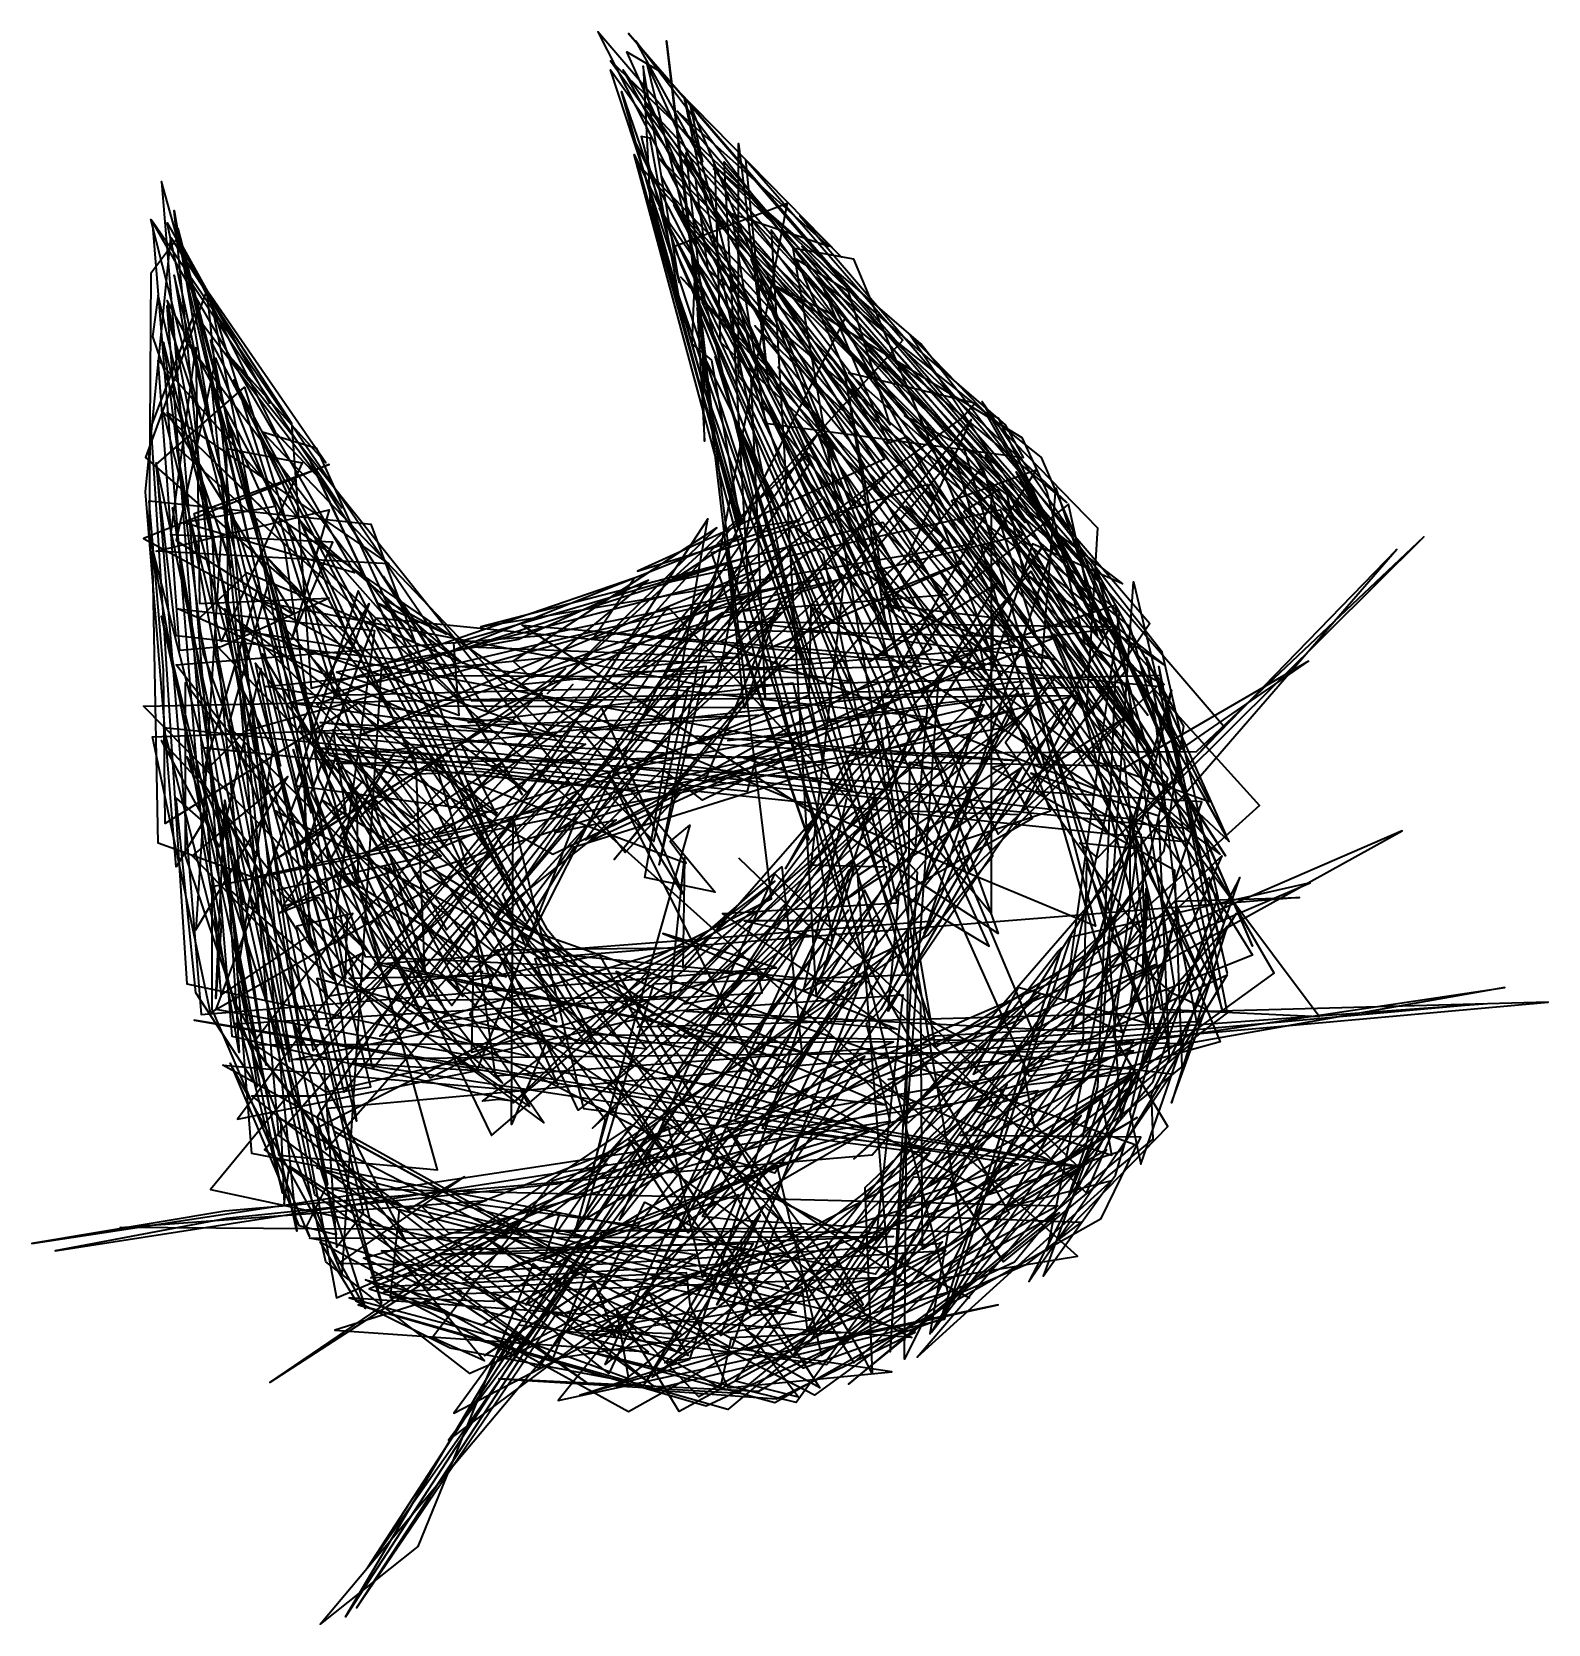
# Model space of a CAD drawing. Extents: x 437 to 956, y 149 to 693.
import ezdxf

# ---------------------------------------------------------------- set-up
doc = ezdxf.new("R2010")
doc.units = 0
doc.header["$MEASUREMENT"] = 0
doc.layers.add('Capa 1', color=7, linetype='Continuous', lineweight=0)

msp = doc.modelspace()

# ---------------------------------------------------------------- linework, layer by layer
at = {"layer": 'Capa 1', "color": 18, "lineweight": 35, "true_color": 0x000000}
msp.add_lwpolyline([(678.78, 410.77), (797.84, 296.02), (828.07, 366.35), (807.71, 497.13), (551.08, 412.62), (573.29, 363.26), (744.79, 550.19), (673.23, 474.92), (693.59, 494.66), (672.61, 484.79), (802.78, 433.59), (703.46, 496.52), (702.84, 466.29), (567.12, 410.15), (520.85, 399.66), (597.97, 333.65), (486.31, 476.77), (610.3, 486.64), (707.16, 506.39), (525.17, 463.82), (626.34, 449.63), (575.76, 418.79), (762.68, 463.2), (677.55, 283.07), (646.08, 230.01), (721.96, 342.91), (625.73, 286.77), (649.79, 367.58), (736.15, 370.67), (697.9, 510.09), (626.34, 416.94), (744.79, 482.33), (704.07, 544.63), (656.57, 634.08), (843.49, 412), (708.39, 511.94), (537.51, 353.39), (654.72, 496.52), (739.85, 405.83), (730.6, 241.74), (747.26, 472.46), (652.25, 643.95), (723.2, 502.68), (736.15, 457.65), (605.99, 257.77), (694.82, 309.59), (813.88, 344.76), (525.79, 341.67), (618.94, 360.18), (549.85, 446.55), (776.25, 471.22), (633.75, 332.42), (652.25, 310.83), (531.34, 481.09), (747.87, 440.99), (527.64, 453.95), (552.32, 497.75), (499.88, 358.95), (785.5, 307.13), (636.83, 371.9), (718.26, 238.03), (771.32, 289.24), (717.03, 384.86), (682.48, 496.52), (673.85, 648.89), (790.44, 514.41), (646.7, 668.63), (730.6, 558.82), (716.41, 604.47), (698.52, 615.58), (720.73, 564.37), (812.65, 489.73), (821.28, 458.27), (829.92, 382.39), (835.47, 354.63), (746.02, 349.69), (594.88, 259.01), (559.72, 260.24), (562.8, 290.47), (698.52, 255.31), (683.1, 254.07), (675.7, 269.5), (709.01, 279.37), (721.35, 257.77), (665.21, 226.31), (628.81, 264.56), (610.3, 236.18), (551.08, 266.41), (655.34, 239.27), (672.61, 229.4), (676.31, 246.67), (716.41, 248.52), (830.54, 339.21), (828.07, 406.45), (765.15, 441.61), (770.7, 442.84), (716.41, 406.45), (634.36, 234.33), (512.22, 329.34), (534.43, 329.34), (552.93, 332.42), (477.67, 629.15), (547.38, 508.24), (488.78, 525.51), (520.24, 531.06), (499.88, 581.65), (486.31, 519.34), (526.41, 494.05), (483.22, 563.14), (559.1, 511.32), (479.52, 515.64), (538.74, 529.83), (525.79, 485.41), (539.98, 518.72), (484.46, 521.19), (493.09, 585.35), (494.33, 497.75), (538.74, 499.6), (501.73, 482.94), (487.54, 481.71), (480.14, 581.03), (575.76, 473.07), (708.39, 472.46), (749.11, 519.96), (736.15, 531.06), (773.17, 484.79), (684.33, 592.75), (807.71, 474.31), (801.54, 332.42), (796.61, 315.76), (825.6, 437.91), (688.65, 609.41), (728.75, 547.1), (644.23, 508.85), (699.76, 526.13), (678.78, 523.04), (649.17, 634.08), (680.01, 525.51), (638.68, 672.95), (659.04, 613.73), (711.48, 492.81), (667.68, 581.03), (663.97, 614.34), (662.74, 586.58), (669.53, 581.03), (679.4, 524.89), (660.89, 589.05), (648.55, 656.91), (645.47, 657.53), (658.42, 607.56), (646.08, 681.59), (648.55, 634.08), (647.94, 635.32), (655.34, 611.26), (701.61, 477.39), (634.98, 680.35), (765.15, 497.75), (844.73, 388.56), (839.79, 403.98), (702.84, 269.5), (649.17, 233.1), (674.46, 252.22), (700.37, 263.94), (702.22, 249.14), (726.9, 288.62), (795.99, 286.15), (776.87, 271.35), (749.72, 259.63), (704.69, 226.93), (522.09, 321.32), (523.32, 292.32), (525.17, 305.28), (605.99, 252.84), (521.47, 315.76), (507.9, 470.61), (522.09, 442.23), (515.3, 475.54), (501.11, 414.47), (481.37, 450.86), (495.56, 435.44), (536.89, 339.21), (541.21, 277.52), (550.47, 289.24), (527.64, 386.09), (490.01, 445.31), (551.08, 256.54), (504.81, 340.44), (528.26, 284.92), (541.21, 281.83), (499.88, 483.56), (660.27, 316.38), (568.36, 448.4), (549.23, 424.34), (567.74, 393.49), (515.92, 480.48), (555.4, 374.99), (691.74, 345.99), (677.55, 321.93), (794.76, 465.05), (786.74, 471.84), (770.08, 450.25), (816.35, 384.86), (812.65, 360.18), (823.14, 381.77), (812.65, 424.95), (812.65, 397.81), (697.29, 240.5), (539.98, 454.57), (544.3, 426.81), (520.24, 410.15), (611.54, 466.9), (526.41, 413.85), (549.85, 436.68), (530.11, 412), (541.21, 445.93), (584.39, 363.26), (566.5, 381.77), (557.87, 407.68), (649.79, 335.5), (728.75, 326.25), (650.4, 359.56), (536.28, 430.51), (617.09, 333.04), (596.12, 379.3), (657.81, 379.92), (556.02, 349.69), (587.48, 389.17), (594.88, 365.12), (624.49, 347.23), (693.59, 407.68), (700.37, 344.14), (554.17, 374.37), (745.41, 389.17), (572.67, 263.33), (550.47, 273.81), (813.88, 348.46), (791.67, 294.79), (837.32, 429.89), (533.81, 448.4), (681.87, 433.59), (684.95, 445.31), (541.21, 442.84), (567.12, 424.34), (619.56, 475.54), (549.85, 425.57), (536.89, 453.95), (571.44, 417.55), (544.3, 447.78), (578.84, 386.09), (597.97, 407.06), (531.34, 548.33), (593.65, 416.32), (628.19, 350.31), (833.62, 347.23), (750.34, 278.13), (715.18, 261.48), (733.68, 270.73), (744.17, 292.32), (776.87, 333.04), (813.88, 337.35), (734.3, 292.94), (774.4, 305.89), (546.76, 340.44), (589.95, 337.97), (489.39, 470.61), (489.39, 411.38), (506.67, 360.8), (513.45, 348.46), (546.76, 391.64), (527.64, 387.32), (534.43, 377.45), (530.11, 387.32), (540.59, 368.82), (504.2, 400.28), (507.9, 344.14), (495.56, 415.7), (478.29, 628.53), (593.03, 460.73), (647.94, 505.77), (603.52, 485.41), (541.21, 474.31), (583.16, 459.5), (581.31, 484.18), (682.48, 513.79), (586.86, 482.94), (678.78, 479.24), (639.3, 475.54), (755.28, 561.29), (759.59, 566.23), (716.41, 576.71), (808.95, 494.66), (790.44, 361.41), (806.48, 434.83), (692.35, 578.56), (768.85, 473.07), (728.13, 525.51), (590.56, 489.73), (758.98, 518.11), (718.26, 615.58), (697.29, 619.28), (755.28, 282.45), (677.55, 286.77), (666.44, 288), (715.18, 366.35), (686.8, 318.23), (793.52, 305.28), (766.38, 275.66), (685.57, 228.16), (596.73, 232.48), (678.78, 227.55), (770.7, 303.43), (792.91, 337.97), (744.17, 298.49), (765.15, 328.1), (673.23, 391.64), (733.07, 395.34), (707.77, 514.41), (698.52, 523.66), (761.45, 482.33), (763.3, 473.69), (651.64, 632.85), (767.61, 418.79), (821.9, 469.37), (631.28, 487.88), (509.75, 453.95), (495.56, 439.76), (514.68, 504.53), (489.39, 610.64), (543.06, 530.44), (492.48, 597.07), (477.67, 558.21), (490.01, 367.58), (607.22, 342.91), (576.99, 371.28), (705.92, 555.74), (767.61, 384.86), (604.75, 490.35), (782.42, 475.54), (787.36, 537.23), (814.5, 455.8), (765.15, 531.68), (694.82, 407.06), (780.57, 543.4), (751.57, 532.91), (821.28, 445.31), (767.61, 536.61), (755.89, 529.21), (819.43, 448.4), (689.88, 625.45), (705.31, 363.26), (736.15, 413.23), (727.52, 468.75), (666.44, 600.77), (660.89, 651.97), (759.59, 541.55), (786.74, 518.11), (742.32, 384.86), (758.36, 421.25), (663.36, 616.19), (684.95, 575.48), (779.34, 351.54), (821.9, 374.37), (663.97, 310.21), (616.47, 299.11), (503.58, 287.39), (444.98, 276.28), (730.6, 320.7), (722.58, 354.01), (727.52, 358.95), (775.63, 441.61), (719.5, 404.6), (729.98, 270.73), (557.25, 262.09), (641.77, 318.85), (616.47, 282.45), (663.97, 275.05), (596.73, 239.27), (716.41, 392.88), (579.46, 211.51), (687.42, 291.7), (692.35, 287.39), (676.31, 242.97), (502.35, 339.82), (604.14, 331.19), (607.22, 325.63), (538.74, 372.52), (549.85, 378.07), (507.28, 321.32), (589.33, 337.97), (623.26, 424.34), (615.86, 419.4), (636.83, 423.72), (594.88, 390.41), (697.29, 516.87), (516.54, 310.83), (627.58, 230.63), (533.81, 295.41), (479.52, 545.87), (494.94, 357.1), (691.74, 373.14), (652.87, 384.86), (733.07, 352.16), (660.89, 358.33), (803.39, 350.93), (813.88, 505.15), (845.96, 371.28), (823.14, 473.07), (540.59, 466.29), (498.03, 602.01), (544.3, 369.43), (544.91, 391.64), (475.2, 462.59), (808.33, 469.37), (845.34, 411.38), (830.54, 434.21), (822.52, 476.16), (845.96, 357.71), (750.96, 285.54), (744.17, 247.9), (795.99, 322.55), (675.08, 221.99), (548.61, 257.77), (667.68, 223.23), (773.17, 272.58), (804.63, 310.83), (770.08, 291.09), (806.48, 300.34), (739.85, 239.88), (820.67, 334.27), (842.88, 397.19), (823.75, 481.09), (741.09, 586.58), (670.14, 647.66), (732.45, 587.2), (791.06, 532.3), (715.18, 595.22), (605.99, 380.54), (597.97, 398.43), (685.57, 509.47), (549.23, 452.72), (686.8, 502.07), (585.63, 408.3), (575.76, 440.99), (498.03, 587.82), (504.81, 554.5), (503.58, 561.29), (523.32, 517.49), (535.04, 437.91), (594.27, 315.76), (730.6, 432.97), (738, 454.57), (759.59, 458.27), (713.33, 422.49), (644.23, 349.08), (776.25, 481.09), (800.93, 387.32), (510.37, 508.24), (493.71, 492.2), (525.17, 341.06), (496.79, 605.09), (475.82, 547.72), (606.6, 432.97), (583.78, 449.63), (596.12, 424.95), (499.88, 497.75), (498.65, 522.43), (480.14, 603.24), (478.29, 589.05), (505.43, 510.09), (501.73, 521.81), (493.09, 386.09), (524.56, 438.53), (491.86, 411.38), (542.45, 358.95), (548, 320.7), (481.99, 587.2), (495.56, 480.48), (532.58, 380.54), (492.48, 528.59), (538.74, 545.25), (475.2, 519.96), (549.85, 479.86), (517.77, 513.17), (586.25, 430.51), (622.03, 469.99), (540.59, 381.15), (485.69, 610.02), (489.39, 587.82), (567.74, 484.79), (557.87, 498.98), (578.84, 487.26), (555.4, 497.75), (584.39, 477.39), (529.49, 524.28), (546.76, 482.33), (504.2, 489.11), (503.58, 550.8), (529.49, 545.87), (501.73, 484.79), (481.99, 563.14), (582.54, 465.67), (501.11, 544.63), (508.52, 487.26), (529.49, 346.61), (502.96, 495.9), (580.69, 421.25), (706.54, 229.4), (647.94, 262.09), (661.51, 240.5), (538.74, 279.37), (531.96, 280.6), (731.83, 281.22), (575.14, 275.05), (681.25, 276.9), (633.13, 237.42), (702.22, 386.09), (581.31, 220.76), (789.21, 328.72), (803.39, 339.82), (779.95, 318.85), (776.25, 338.59), (845.96, 370.67), (808.95, 310.21), (623.26, 249.14), (659.04, 247.9), (630.66, 260.86), (646.7, 292.94), (738, 246.67), (545.53, 260.24), (605.37, 244.2), (556.63, 276.28), (683.72, 278.75), (671.38, 257.77), (686.18, 288.62), (657.81, 241.74), (592.41, 280.6), (636.83, 246.67), (629.43, 265.18), (591.8, 240.5), (743.56, 340.44), (767.61, 341.06), (721.96, 297.87), (724.43, 234.33), (721.96, 239.27), (675.08, 318.23), (721.35, 256.54), (749.72, 276.28), (584.39, 266.41), (654.72, 318.85), (666.44, 267.03), (678.78, 295.41), (592.41, 267.65), (723.2, 317), (612.16, 273.2), (617.71, 289.24), (552.32, 263.33), (591.18, 250.99), (781.8, 363.88), (718.26, 307.74), (818.82, 399.04), (816.97, 370.05), (817.58, 385.47), (818.2, 400.28), (826.22, 342.29), (822.52, 424.95), (778.72, 439.76), (816.35, 418.79), (818.82, 354.01), (774.4, 366.35), (758.98, 336.74), (795.99, 357.71), (810.18, 350.93), (752.81, 548.33), (636.21, 410.15), (758.36, 560.67), (736.77, 514.41), (665.21, 451.48), (748.49, 463.82), (778.1, 466.9), (709.01, 457.03), (670.76, 582.26), (717.65, 433.59), (680.63, 444.7), (786.74, 486.03), (656.57, 489.11), (586.25, 457.03), (697.29, 470.61), (750.34, 262.09), (624.49, 226.93), (662.12, 239.27), (725.66, 432.36), (542.45, 452.1), (615.24, 412), (758.36, 480.48), (783.04, 517.49), (651.64, 650.12), (660.27, 639.02), (765.15, 534.76), (765.15, 391.64), (733.68, 429.27), (778.72, 461.97), (651.02, 353.39), (660.27, 340.44), (691.12, 332.42), (811.41, 474.92), (660.27, 649.51), (783.04, 440.99), (777.48, 453.95), (678.78, 575.48), (678.78, 655.06), (689.27, 570.54), (681.25, 649.51), (734.92, 587.82), (552.32, 387.32), (556.63, 376.84), (631.9, 461.97), (659.66, 398.43), (633.75, 440.38), (686.18, 335.5), (570.82, 405.83), (700.37, 447.16), (666.44, 430.51), (652.87, 440.99), (627.58, 416.32), (765.76, 479.86), (765.76, 492.81), (729.37, 497.13), (787.36, 478.63), (678.78, 491.58), (805.86, 489.73), (729.98, 358.33), (733.68, 399.04), (764.53, 380.54), (656.57, 619.9), (695.44, 634.7), (651.64, 408.3), (667.68, 476.16), (604.75, 469.99), (522.09, 526.74), (644.85, 442.23), (699.76, 453.33), (675.08, 450.86), (726.9, 457.03), (746.02, 345.99), (818.82, 390.41), (698.52, 224.46), (625.73, 242.35), (691.12, 224.46), (802.78, 287.39), (816.35, 315.15), (754.66, 315.76), (821.28, 350.31), (810.8, 444.08), (662.12, 626.06), (784.89, 471.22), (638.07, 286.77), (691.12, 405.21), (794.76, 305.28), (492.48, 355.24), (741.09, 312.06), (844.11, 411.38), (833.62, 387.94), (803.39, 347.23), (744.79, 248.52), (813.88, 336.74), (672.61, 247.29), (726.28, 382.39), (702.84, 461.97), (574.52, 462.59), (534.43, 550.8), (515.92, 556.35), (649.79, 416.32), (661.51, 468.75), (594.88, 390.41), (814.5, 312.68), (716.41, 230.63), (788.59, 289.24), (727.52, 255.92), (770.7, 333.04), (725.66, 268.26), (512.22, 309.59), (502.96, 426.19), (573.29, 335.5), (685.57, 392.88), (726.28, 446.55), (835.47, 447.16), (913.2, 520.57), (813.26, 421.25), (844.73, 455.8), (641.15, 692.69), (799.08, 511.32), (828.69, 452.1), (839.79, 429.89), (801.54, 443.46), (777.48, 475.54), (819.43, 351.54), (797.84, 408.92), (796.61, 346.61), (762.06, 297.26), (520.24, 426.81), (565.27, 358.95), (757.74, 260.24), (686.8, 296.64), (723.2, 317.61), (534.43, 369.43), (543.68, 330.57), (588.1, 389.17), (595.5, 336.12), (933.56, 360.8), (538.13, 325.02), (556.63, 258.39), (526.41, 354.63), (564.65, 279.98), (506.67, 354.01), (543.68, 305.89), (649.79, 230.01), (599.82, 270.73), (541.83, 271.96), (585.01, 301.57), (565.89, 290.47), (534.43, 304.66), (696.05, 263.33), (631.28, 377.45), (587.48, 368.82), (541.21, 405.83), (599.2, 370.05), (590.56, 371.28), (591.18, 371.9), (538.13, 363.26), (513.45, 477.39), (633.13, 321.32), (628.81, 303.43), (737.39, 426.81), (775.02, 425.57), (794.76, 464.44), (736.15, 554.5), (729.98, 552.65), (707.77, 605.71), (812.65, 414.47), (804.63, 387.32), (755.89, 551.42), (657.81, 666.16), (709.63, 619.9), (676.31, 631), (688.03, 559.44), (776.25, 547.72), (770.08, 558.82), (715.79, 605.71), (634.98, 683.44), (663.97, 643.34), (668.29, 611.88), (776.25, 521.19), (628.81, 485.41), (643, 506.39), (556.63, 476.77), (543.06, 268.26), (508.52, 354.01), (686.8, 364.5), (684.95, 373.14), (587.48, 344.14), (588.1, 373.14), (601.67, 381.77), (660.89, 349.08), (718.26, 407.06), (707.16, 370.05), (792.29, 465.67), (512.83, 403.98), (480.14, 415.7), (478.29, 516.26), (496.18, 446.55), (509.13, 394.73), (485.69, 632.23), (498.65, 556.35), (483.22, 627.92), (518.39, 566.23), (486.92, 622.98), (477.67, 610.64), (477.05, 521.81), (501.73, 387.32), (499.88, 362.65), (502.96, 430.51), (517.15, 339.82), (485.07, 530.44), (509.75, 365.12), (498.03, 440.38), (514.07, 332.42), (493.09, 364.5), (486.31, 431.12), (495.56, 423.1), (486.31, 407.68), (475.82, 536), (484.46, 622.98), (525.79, 559.44), (532.58, 468.75), (668.91, 504.53), (498.03, 297.26), (704.69, 252.84), (615.24, 239.27), (626.96, 269.5), (540.59, 317), (584.39, 292.94), (644.23, 284.92), (726.9, 389.17), (680.63, 389.17), (710.86, 382.39), (705.31, 420.02), (643, 651.36), (714.56, 503.92), (703.46, 408.3), (729.37, 407.68), (623.88, 324.4), (506.05, 574.24), (605.99, 389.17), (548.61, 502.07), (527.02, 435.44), (596.12, 426.19), (548.61, 463.82), (482.61, 422.49), (481.99, 474.92), (477.05, 532.91), (552.93, 524.89), (594.88, 412.62), (498.03, 357.71), (478.29, 452.1), (685.57, 459.5), (625.11, 453.95), (670.76, 399.04), (646.7, 403.98), (668.29, 526.74), (534.43, 321.93), (537.51, 310.83), (578.84, 357.71), (533.81, 447.16), (831.16, 416.32), (815.12, 423.72), (535.66, 457.03), (773.78, 444.08), (568.36, 459.5), (486.92, 495.9), (554.17, 488.5), (540.59, 389.17), (552.32, 378.07), (535.04, 397.19), (521.47, 391.64), (673.23, 494.66), (750.34, 500.83), (702.84, 548.95), (613.39, 466.9), (671.38, 523.66), (601.67, 478.01), (607.84, 472.46), (712.71, 505.77), (639.92, 438.53), (580.69, 360.18), (539.36, 410.77), (560.95, 446.55), (522.7, 394.11), (576.99, 411.38), (552.32, 432.36), (542.45, 418.17), (572.67, 352.16), (532.58, 432.97), (554.78, 492.81), (698.52, 478.63), (711.48, 479.24), (731.22, 396.58), (779.34, 424.34), (639.3, 680.35), (784.89, 473.07), (838.56, 366.97), (786.74, 487.26), (854.6, 377.45), (792.91, 352.78), (826.84, 468.14), (816.35, 421.25), (802.16, 399.66), (750.96, 318.85), (639.3, 231.86), (580.08, 242.97), (548, 259.01), (535.66, 279.37), (641.15, 221.38), (683.1, 244.82), (787.97, 378.69), (789.21, 379.92), (747.87, 252.84), (700.99, 236.18), (681.25, 249.14), (728.75, 282.45), (467.18, 284.3), (592.41, 293.55), (572.67, 286.15), (731.83, 347.84), (513.45, 346.61), (537.51, 330.57), (655.34, 358.33), (734.92, 363.88), (725.66, 278.75), (782.42, 342.29), (729.98, 334.89), (940.96, 366.35), (647.32, 314.53), (551.7, 167.71), (631.9, 281.83), (548, 154.14), (615.86, 254.07), (789.21, 307.13), (815.12, 321.93), (741.7, 276.9), (741.09, 360.8), (721.96, 399.66), (661.51, 282.45), (641.15, 314.53), (712.09, 262.71), (738.62, 301.57), (750.96, 300.96), (769.46, 272.58), (820.67, 314.53), (820.05, 329.95), (840.41, 369.43), (828.07, 395.96), (870.64, 397.19), (609.07, 376.22), (616.47, 354.63), (607.22, 358.95), (576.99, 354.63), (647.32, 345.37), (613.39, 386.09), (585.63, 437.29), (660.89, 408.92), (655.34, 416.32), (662.12, 421.87), (622.64, 282.45), (684.33, 364.5), (666.44, 344.76), (599.82, 355.86), (612.77, 347.23), (601.05, 319.46), (601.67, 424.34), (625.73, 325.02), (744.17, 309.59), (702.84, 260.24), (570.21, 291.7), (579.46, 282.45), (700.99, 284.3), (586.86, 234.33), (537.51, 272.58), (502.96, 426.19), (537.51, 347.23), (552.93, 285.54), (591.8, 238.65), (573.91, 246.67), (615.24, 300.34), (633.75, 305.89), (518.39, 231.25), (743.56, 384.24), (765.76, 411.38), (683.1, 615.58), (728.75, 540.93), (710.86, 525.51), (700.37, 542.17), (805.25, 419.4), (747.87, 508.24), (689.27, 482.33), (755.89, 511.94), (728.13, 500.83), (762.06, 544.63), (780.57, 486.03), (805.25, 489.11), (737.39, 589.67), (801.54, 523.66), (797.84, 461.97), (846.58, 416.32), (762.06, 566.84), (791.67, 523.66), (854.6, 380.54), (782.42, 547.72), (705.31, 609.41), (807.71, 498.98), (700.37, 619.9), (767, 545.25), (735.54, 561.91), (810.18, 504.53), (779.34, 518.11), (729.98, 365.12), (617.09, 225.08), (767.61, 257.77), (702.22, 244.2), (824.37, 413.23), (831.16, 455.8), (800.93, 509.47), (844.11, 358.95), (818.2, 479.24), (845.34, 418.79), (763.3, 563.14), (767.61, 561.29), (775.02, 545.87), (795.37, 502.68), (803.39, 486.03), (773.78, 542.78), (829.92, 447.78), (873.72, 478.01), (808.95, 440.38), (787.97, 488.5), (670.14, 646.42), (776.87, 525.51), (763.3, 548.33), (801.54, 486.64), (791.67, 531.68), (723.81, 478.01), (767, 504.53), (743.56, 465.05), (739.24, 414.47), (734.3, 421.25), (678.16, 559.44), (778.1, 336.12), (813.26, 339.21), (806.48, 322.55), (849.05, 391.64), (798.46, 309.59), (783.04, 267.65), (807.71, 302.19), (826.22, 364.5), (845.96, 387.32), (826.84, 326.87), (838.56, 358.95), (826.84, 364.5), (805.25, 383.62), (809.56, 321.32), (828.07, 389.79), (812.65, 323.78), (816.35, 305.89), (850.28, 403.98), (778.1, 265.79), (826.84, 336.74), (764.53, 344.14), (955.77, 361.41), (644.23, 352.78), (730.6, 430.51), (660.27, 360.8), (675.08, 363.26), (742.94, 458.88), (486.31, 486.64), (479.52, 545.25), (509.75, 571.78), (571.44, 372.52), (568.36, 444.08), (483.22, 601.39), (533.19, 344.76), (622.64, 439.76), (550.47, 368.82), (531.34, 401.51), (530.11, 437.91), (531.96, 384.24), (501.73, 363.88), (483.22, 599.54), (484.46, 591.52), (530.72, 452.72), (587.48, 372.52), (504.2, 455.8), (518.39, 506.39), (553.55, 338.59), (572.67, 362.03), (655.34, 363.26), (660.27, 410.77), (659.66, 373.14), (778.72, 508.85), (818.2, 440.99), (784.27, 276.28), (825.6, 318.85), (807.1, 349.69), (815.12, 413.85), (795.37, 415.7), (801.54, 410.77), (903.95, 516.26), (724.43, 308.98), (502.96, 289.85), (436.96, 278.75), (781.19, 331.19), (735.54, 239.27), (737.39, 443.46), (808.95, 442.23), (833.01, 420.64), (481.99, 455.18), (522.7, 296.02), (507.28, 370.67), (519.62, 449.01), (543.06, 360.18), (508.52, 489.73), (617.71, 452.1), (517.15, 469.37), (613.39, 479.24), (676.31, 477.39), (716.41, 471.22), (707.16, 490.96), (664.59, 598.92), (667.06, 553.27), (666.44, 589.05), (667.06, 571.16), (744.17, 355.24), (763.3, 344.76), (677.55, 231.86), (699.14, 226.31), (666.44, 269.5), (628.81, 247.29), (794.76, 274.43), (486.31, 551.42), (541.21, 260.24), (874.34, 402.13), (792.29, 383.62), (749.11, 252.84), (649.17, 228.78), (691.74, 225.7), (739.24, 248.52), (538.13, 297.87), (787.97, 291.7), (658.42, 221.38), (636.83, 256.54), (641.15, 232.48), (554.78, 263.94), (660.89, 268.88), (662.12, 257.77), (675.08, 229.4), (731.22, 234.95), (631.9, 249.75), (726.28, 267.03), (583.16, 261.48), (583.78, 262.71), (540.59, 249.14), (647.94, 241.74), (608.45, 271.96), (568.97, 175.11), (535.66, 148.58), (719.5, 367.58), (619.56, 377.45), (548, 432.97), (548.61, 402.13), (498.03, 575.48), (527.64, 283.07), (481.37, 493.43), (502.35, 406.45), (521.47, 308.98), (575.76, 304.04), (481.37, 642.1), (505.43, 349.69), (601.67, 327.48), (596.73, 328.1), (591.18, 327.48), (691.12, 402.75), (601.67, 326.87), (647.32, 371.28), (545.53, 369.43), (612.16, 320.08), (586.86, 357.1), (622.64, 414.47), (772.55, 461.35), (742.32, 402.13), (774.4, 467.52), (628.81, 318.23), (686.8, 370.67), (551.08, 376.84), (545.53, 392.88), (526.41, 447.78), (532.58, 426.19), (486.92, 626.06), (523.32, 485.41), (538.74, 445.93), (561.57, 439.14), (589.95, 440.38), (643, 433.59), (495.56, 448.4), (658.42, 432.36), (639.92, 412.62), (503.58, 583.5), (537.51, 545.87), (493.71, 609.41), (520.24, 556.35), (535.66, 540.32), (604.75, 432.36), (557.25, 507), (587.48, 464.44), (795.37, 466.29), (823.14, 358.95), (877.42, 356.48), (669.53, 634.08), (647.32, 682.82), (683.72, 534.15), (671.38, 468.75), (515.3, 498.37), (580.08, 427.42), (712.09, 521.81), (643.62, 655.06), (649.79, 643.34), (711.48, 580.41), (777.48, 492.2), (735.54, 544.63), (713.33, 572.39), (644.23, 648.27), (714.56, 395.96), (812.03, 459.5), (757.74, 405.83), (754.04, 416.32), (785.5, 426.81), (743.56, 538.46), (669.53, 515.02), (702.84, 416.94), (677.55, 490.35), (654.1, 690.22), (689.88, 396.58), (534.43, 318.23), (538.13, 299.11), (530.72, 284.3), (531.96, 281.22), (498.65, 358.95), (498.65, 400.9), (707.77, 442.84), (660.27, 670.48), (683.1, 584.12), (769.46, 455.18), (667.06, 436.68), (692.97, 498.98), (680.63, 461.97), (675.08, 515.64), (688.03, 465.05), (683.1, 574.86), (692.97, 545.87), (732.45, 483.56), (715.18, 576.1), (729.37, 489.11), (640.53, 686.52), (651.02, 680.35), (713.94, 616.19), (699.76, 630.38), (819.43, 490.96), (691.12, 302.81), (671.99, 308.36), (652.25, 271.96), (691.74, 305.89), (707.16, 240.5), (798.46, 306.51), (694.82, 244.82), (653.49, 238.03), (814.5, 369.43), (905.8, 420.02), (552.93, 267.03), (747.26, 278.75), (748.49, 279.37), (737.39, 264.56), (581.31, 368.82), (702.84, 545.25), (653.49, 473.07), (773.78, 482.94), (659.04, 609.41), (749.11, 515.64), (672.61, 587.2), (670.76, 646.42), (630.66, 693.31), (741.09, 476.16), (641.15, 474.31), (707.77, 534.15), (733.68, 495.28), (662.12, 668.63), (666.44, 648.89), (643.62, 690.22), (818.82, 459.5), (795.37, 489.11), (753.43, 532.91), (824.37, 476.77), (776.25, 508.24), (770.08, 537.85), (710.86, 596.45), (689.88, 606.94), (775.63, 554.5), (784.27, 536), (797.23, 484.18), (824.37, 469.99), (782.42, 516.87), (544.3, 151.05), (603.52, 250.99), (709.01, 237.42), (723.2, 253.46), (534.43, 463.2), (680.01, 521.19), (655.34, 505.15), (768.23, 529.83), (843.49, 347.84), (758.98, 324.4), (806.48, 308.98), (802.78, 329.34), (718.88, 267.65), (862, 371.28), (759.59, 547.72), (677.55, 626.68), (857.06, 428.66), (736.77, 320.08), (712.09, 344.14), (733.07, 380.54), (700.99, 365.12), (715.79, 431.12)], dxfattribs=at)

doc.saveas('drawing.dxf')
